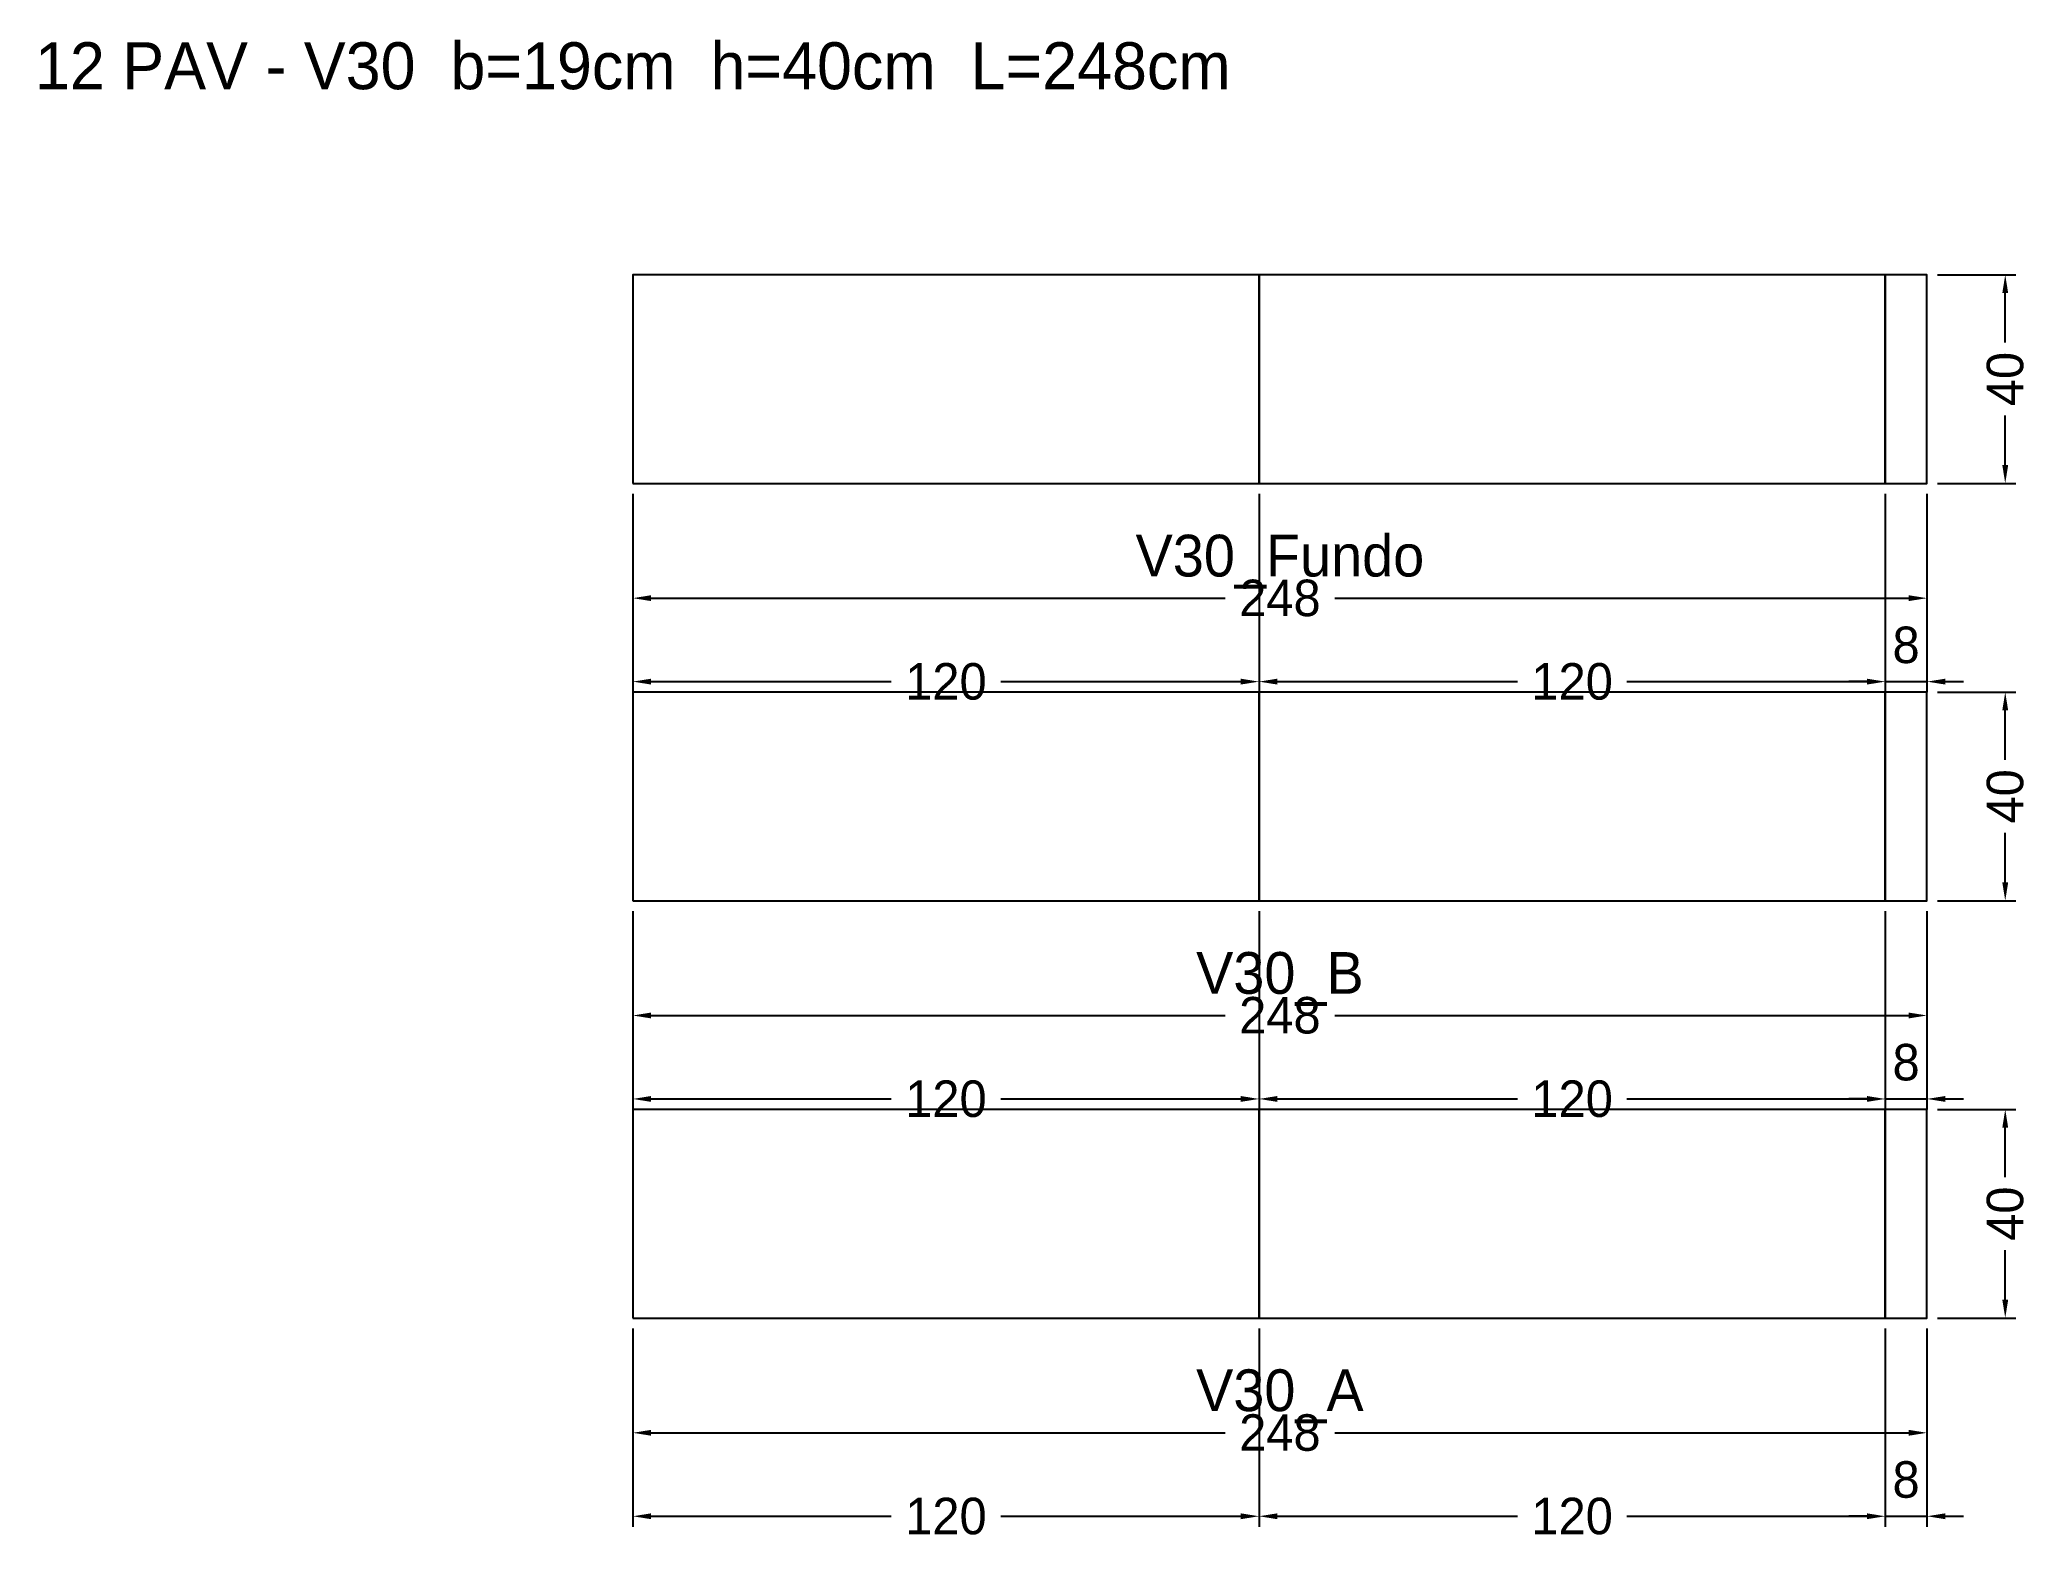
# Model space of a CAD drawing. Header units: metres. Extents: x -114 to 268, y -43 to 245.
import ezdxf

# ---------------------------------------------------------------- set-up
doc = ezdxf.new("R2010")
doc.units = ezdxf.units.M
for name, color, linetype in [('COTA', 3, 'Continuous'), ('NOMENCLATURA', 2, 'Continuous'), ('Paineis', 7, 'Continuous'), ('Texto Secao', 2, 'Continuous')]:
    doc.layers.add(name, color=color, linetype=linetype)
doc.dimstyles.new('COTA_VIG', dxfattribs={"dimtxt": 7, "dimasz": 3.5, "dimexe": 2, "dimexo": 2, "dimgap": 1.5, "dimtad": 1, "dimdec": 1, "dimcen": 2.5, "dimclrd": 3, "dimclre": 3, "dimclrt": 3, "dimazin": 3, "dimtfac": 1, "dimtmove": 0, "dimatfit": 3})

# ---------------------------------------------------------------- blocks, each defined once
blk = doc.blocks.new('_CLOSEDFILLED')
at = {"color": 0, "linetype": 'BYBLOCK'}
blk.add_solid([(-1, 0.16), (0, 0), (-1, -0.16)], dxfattribs=at)
blk = doc.blocks.new('*D1')
at = {"color": 3}
for p, q in [((0, -2), (0, -24)), ((248, -2), (248, -24)), ((3.5, -22), (113.5, -22)), ((134.5, -22), (244.5, -22))]:
    blk.add_line(p, q, dxfattribs=at)
at = {"layer": 'Defpoints'}
for p in [(0, 0), (248, 0), (0, -22)]:
    blk.add_point(p, dxfattribs=at)
at = {"layer": 'COTA', "color": 3, "xscale": 3.5, "yscale": 3.5, "rotation": 180}
blk.add_blockref('_CLOSEDFILLED', (0, -22), dxfattribs=at)
at = {"layer": 'COTA', "color": 3, "xscale": 3.5, "yscale": 3.5}
blk.add_blockref('_CLOSEDFILLED', (248, -22), dxfattribs=at)
at = {"layer": 'COTA', "color": 3, "insert": (124, -22), "char_height": 7, "attachment_point": 5}
blk.add_mtext('248', dxfattribs=at)
blk = doc.blocks.new('*D2')
at = {"color": 3}
for p, q in [((0, -2), (0, -40)), ((120, -2), (120, -40)), ((3.5, -38), (49.5, -38)), ((70.5, -38), (116.5, -38))]:
    blk.add_line(p, q, dxfattribs=at)
at = {"layer": 'Defpoints'}
for p in [(0, 0), (120, 0), (0, -38)]:
    blk.add_point(p, dxfattribs=at)
at = {"layer": 'COTA', "color": 3, "xscale": 3.5, "yscale": 3.5, "rotation": 180}
blk.add_blockref('_CLOSEDFILLED', (0, -38), dxfattribs=at)
at = {"layer": 'COTA', "color": 3, "xscale": 3.5, "yscale": 3.5}
blk.add_blockref('_CLOSEDFILLED', (120, -38), dxfattribs=at)
at = {"layer": 'COTA', "color": 3, "insert": (60, -38), "char_height": 7, "attachment_point": 5}
blk.add_mtext('120', dxfattribs=at)
blk = doc.blocks.new('*D3')
at = {"color": 3}
for p, q in [((120, -2), (120, -40)), ((240, -2), (240, -40)), ((123.5, -38), (169.5, -38)), ((190.5, -38), (236.5, -38))]:
    blk.add_line(p, q, dxfattribs=at)
at = {"layer": 'Defpoints'}
for p in [(120, 0), (240, 0), (120, -38)]:
    blk.add_point(p, dxfattribs=at)
at = {"layer": 'COTA', "color": 3, "xscale": 3.5, "yscale": 3.5, "rotation": 180}
blk.add_blockref('_CLOSEDFILLED', (120, -38), dxfattribs=at)
at = {"layer": 'COTA', "color": 3, "xscale": 3.5, "yscale": 3.5}
blk.add_blockref('_CLOSEDFILLED', (240, -38), dxfattribs=at)
at = {"layer": 'COTA', "color": 3, "insert": (180, -38), "char_height": 7, "attachment_point": 5}
blk.add_mtext('120', dxfattribs=at)
blk = doc.blocks.new('*D4')
at = {"color": 3}
for p, q in [((240, -2), (240, -40)), ((248, -2), (248, -40)), ((236.5, -38), (233, -38)), ((240, -38), (248, -38)), ((251.5, -38), (255, -38))]:
    blk.add_line(p, q, dxfattribs=at)
at = {"layer": 'Defpoints'}
for p in [(240, 0), (248, 0), (240, -38)]:
    blk.add_point(p, dxfattribs=at)
at = {"layer": 'COTA', "color": 3, "xscale": 3.5, "yscale": 3.5}
blk.add_blockref('_CLOSEDFILLED', (240, -38), dxfattribs=at)
at = {"layer": 'COTA', "color": 3, "xscale": 3.5, "yscale": 3.5, "rotation": 180}
blk.add_blockref('_CLOSEDFILLED', (248, -38), dxfattribs=at)
at = {"layer": 'COTA', "color": 3, "insert": (244, -31), "char_height": 7, "attachment_point": 5}
blk.add_mtext('8', dxfattribs=at)
blk = doc.blocks.new('*D5')
at = {"color": 3}
for p, q in [((250, 40), (265, 40)), ((263, 27), (263, 36.5)), ((263, 3.5), (263, 13)), ((250, 0), (265, 0))]:
    blk.add_line(p, q, dxfattribs=at)
at = {"layer": 'Defpoints'}
for p in [(248, 40), (248, 0), (263, 0)]:
    blk.add_point(p, dxfattribs=at)
at = {"layer": 'COTA', "color": 3, "xscale": 3.5, "yscale": 3.5}
for p, rotation in [((263, 40), 90), ((263, 0), 270)]:
    blk.add_blockref('_CLOSEDFILLED', p, dxfattribs=dict(at, rotation=rotation))
at = {"layer": 'COTA', "color": 3, "insert": (263, 20), "char_height": 7, "attachment_point": 5, "rotation": 90}
blk.add_mtext('40', dxfattribs=at)
blk = doc.blocks.new('*D6')
at = {"color": 3}
for p, q in [((0, 78), (0, 56)), ((248, 78), (248, 56)), ((3.5, 58), (113.5, 58)), ((134.5, 58), (244.5, 58))]:
    blk.add_line(p, q, dxfattribs=at)
at = {"layer": 'Defpoints'}
for p in [(0, 80), (248, 80), (0, 58)]:
    blk.add_point(p, dxfattribs=at)
at = {"layer": 'COTA', "color": 3, "xscale": 3.5, "yscale": 3.5, "rotation": 180}
blk.add_blockref('_CLOSEDFILLED', (0, 58), dxfattribs=at)
at = {"layer": 'COTA', "color": 3, "xscale": 3.5, "yscale": 3.5}
blk.add_blockref('_CLOSEDFILLED', (248, 58), dxfattribs=at)
at = {"layer": 'COTA', "color": 3, "insert": (124, 58), "char_height": 7, "attachment_point": 5}
blk.add_mtext('248', dxfattribs=at)
blk = doc.blocks.new('*D7')
at = {"color": 3}
for p, q in [((0, 78), (0, 40)), ((120, 78), (120, 40)), ((3.5, 42), (49.5, 42)), ((70.5, 42), (116.5, 42))]:
    blk.add_line(p, q, dxfattribs=at)
at = {"layer": 'Defpoints'}
for p in [(0, 80), (120, 80), (0, 42)]:
    blk.add_point(p, dxfattribs=at)
at = {"layer": 'COTA', "color": 3, "xscale": 3.5, "yscale": 3.5, "rotation": 180}
blk.add_blockref('_CLOSEDFILLED', (0, 42), dxfattribs=at)
at = {"layer": 'COTA', "color": 3, "xscale": 3.5, "yscale": 3.5}
blk.add_blockref('_CLOSEDFILLED', (120, 42), dxfattribs=at)
at = {"layer": 'COTA', "color": 3, "insert": (60, 42), "char_height": 7, "attachment_point": 5}
blk.add_mtext('120', dxfattribs=at)
blk = doc.blocks.new('*D8')
at = {"color": 3}
for p, q in [((120, 78), (120, 40)), ((240, 78), (240, 40)), ((123.5, 42), (169.5, 42)), ((190.5, 42), (236.5, 42))]:
    blk.add_line(p, q, dxfattribs=at)
at = {"layer": 'Defpoints'}
for p in [(120, 80), (240, 80), (120, 42)]:
    blk.add_point(p, dxfattribs=at)
at = {"layer": 'COTA', "color": 3, "xscale": 3.5, "yscale": 3.5, "rotation": 180}
blk.add_blockref('_CLOSEDFILLED', (120, 42), dxfattribs=at)
at = {"layer": 'COTA', "color": 3, "xscale": 3.5, "yscale": 3.5}
blk.add_blockref('_CLOSEDFILLED', (240, 42), dxfattribs=at)
at = {"layer": 'COTA', "color": 3, "insert": (180, 42), "char_height": 7, "attachment_point": 5}
blk.add_mtext('120', dxfattribs=at)
blk = doc.blocks.new('*D9')
at = {"color": 3}
for p, q in [((240, 78), (240, 40)), ((248, 78), (248, 40)), ((236.5, 42), (233, 42)), ((240, 42), (248, 42)), ((251.5, 42), (255, 42))]:
    blk.add_line(p, q, dxfattribs=at)
at = {"layer": 'Defpoints'}
for p in [(240, 80), (248, 80), (240, 42)]:
    blk.add_point(p, dxfattribs=at)
at = {"layer": 'COTA', "color": 3, "xscale": 3.5, "yscale": 3.5}
blk.add_blockref('_CLOSEDFILLED', (240, 42), dxfattribs=at)
at = {"layer": 'COTA', "color": 3, "xscale": 3.5, "yscale": 3.5, "rotation": 180}
blk.add_blockref('_CLOSEDFILLED', (248, 42), dxfattribs=at)
at = {"layer": 'COTA', "color": 3, "insert": (244, 49), "char_height": 7, "attachment_point": 5}
blk.add_mtext('8', dxfattribs=at)
blk = doc.blocks.new('*D10')
at = {"color": 3}
for p, q in [((250, 120), (265, 120)), ((263, 107), (263, 116.5)), ((263, 83.5), (263, 93)), ((250, 80), (265, 80))]:
    blk.add_line(p, q, dxfattribs=at)
at = {"layer": 'Defpoints'}
for p in [(248, 120), (248, 80), (263, 80)]:
    blk.add_point(p, dxfattribs=at)
at = {"layer": 'COTA', "color": 3, "xscale": 3.5, "yscale": 3.5}
for p, rotation in [((263, 120), 90), ((263, 80), 270)]:
    blk.add_blockref('_CLOSEDFILLED', p, dxfattribs=dict(at, rotation=rotation))
at = {"layer": 'COTA', "color": 3, "insert": (263, 100), "char_height": 7, "attachment_point": 5, "rotation": 90}
blk.add_mtext('40', dxfattribs=at)
blk = doc.blocks.new('*D11')
at = {"color": 3}
for p, q in [((0, 158), (0, 136)), ((248, 158), (248, 136)), ((3.5, 138), (113.5, 138)), ((134.5, 138), (244.5, 138))]:
    blk.add_line(p, q, dxfattribs=at)
at = {"layer": 'Defpoints'}
for p in [(0, 160), (248, 160), (0, 138)]:
    blk.add_point(p, dxfattribs=at)
at = {"layer": 'COTA', "color": 3, "xscale": 3.5, "yscale": 3.5, "rotation": 180}
blk.add_blockref('_CLOSEDFILLED', (0, 138), dxfattribs=at)
at = {"layer": 'COTA', "color": 3, "xscale": 3.5, "yscale": 3.5}
blk.add_blockref('_CLOSEDFILLED', (248, 138), dxfattribs=at)
at = {"layer": 'COTA', "color": 3, "insert": (124, 138), "char_height": 7, "attachment_point": 5}
blk.add_mtext('248', dxfattribs=at)
blk = doc.blocks.new('*D12')
at = {"color": 3}
for p, q in [((0, 158), (0, 120)), ((120, 158), (120, 120)), ((3.5, 122), (49.5, 122)), ((70.5, 122), (116.5, 122))]:
    blk.add_line(p, q, dxfattribs=at)
at = {"layer": 'Defpoints'}
for p in [(0, 160), (120, 160), (0, 122)]:
    blk.add_point(p, dxfattribs=at)
at = {"layer": 'COTA', "color": 3, "xscale": 3.5, "yscale": 3.5, "rotation": 180}
blk.add_blockref('_CLOSEDFILLED', (0, 122), dxfattribs=at)
at = {"layer": 'COTA', "color": 3, "xscale": 3.5, "yscale": 3.5}
blk.add_blockref('_CLOSEDFILLED', (120, 122), dxfattribs=at)
at = {"layer": 'COTA', "color": 3, "insert": (60, 122), "char_height": 7, "attachment_point": 5}
blk.add_mtext('120', dxfattribs=at)
blk = doc.blocks.new('*D13')
at = {"color": 3}
for p, q in [((120, 158), (120, 120)), ((240, 158), (240, 120)), ((123.5, 122), (169.5, 122)), ((190.5, 122), (236.5, 122))]:
    blk.add_line(p, q, dxfattribs=at)
at = {"layer": 'Defpoints'}
for p in [(120, 160), (240, 160), (120, 122)]:
    blk.add_point(p, dxfattribs=at)
at = {"layer": 'COTA', "color": 3, "xscale": 3.5, "yscale": 3.5, "rotation": 180}
blk.add_blockref('_CLOSEDFILLED', (120, 122), dxfattribs=at)
at = {"layer": 'COTA', "color": 3, "xscale": 3.5, "yscale": 3.5}
blk.add_blockref('_CLOSEDFILLED', (240, 122), dxfattribs=at)
at = {"layer": 'COTA', "color": 3, "insert": (180, 122), "char_height": 7, "attachment_point": 5}
blk.add_mtext('120', dxfattribs=at)
blk = doc.blocks.new('*D14')
at = {"color": 3}
for p, q in [((240, 158), (240, 120)), ((248, 158), (248, 120)), ((236.5, 122), (233, 122)), ((240, 122), (248, 122)), ((251.5, 122), (255, 122))]:
    blk.add_line(p, q, dxfattribs=at)
at = {"layer": 'Defpoints'}
for p in [(240, 160), (248, 160), (240, 122)]:
    blk.add_point(p, dxfattribs=at)
at = {"layer": 'COTA', "color": 3, "xscale": 3.5, "yscale": 3.5}
blk.add_blockref('_CLOSEDFILLED', (240, 122), dxfattribs=at)
at = {"layer": 'COTA', "color": 3, "xscale": 3.5, "yscale": 3.5, "rotation": 180}
blk.add_blockref('_CLOSEDFILLED', (248, 122), dxfattribs=at)
at = {"layer": 'COTA', "color": 3, "insert": (244, 129), "char_height": 7, "attachment_point": 5}
blk.add_mtext('8', dxfattribs=at)
blk = doc.blocks.new('*D15')
at = {"color": 3}
for p, q in [((250, 200), (265, 200)), ((263, 187), (263, 196.5)), ((263, 163.5), (263, 173)), ((250, 160), (265, 160))]:
    blk.add_line(p, q, dxfattribs=at)
at = {"layer": 'Defpoints'}
for p in [(248, 200), (248, 160), (263, 160)]:
    blk.add_point(p, dxfattribs=at)
at = {"layer": 'COTA', "color": 3, "xscale": 3.5, "yscale": 3.5}
for p, rotation in [((263, 200), 90), ((263, 160), 270)]:
    blk.add_blockref('_CLOSEDFILLED', p, dxfattribs=dict(at, rotation=rotation))
at = {"layer": 'COTA', "color": 3, "insert": (263, 180), "char_height": 7, "attachment_point": 5, "rotation": 90}
blk.add_mtext('40', dxfattribs=at)

msp = doc.modelspace()

# ---------------------------------------------------------------- linework, layer by layer
at = {"layer": 'Paineis'}
for points in [[(0, 160), (120, 160), (120, 200), (0, 200)], [(120, 160), (240, 160), (240, 200), (120, 200)], [(240, 160), (248, 160), (248, 200), (240, 200)], [(0, 80), (120, 80), (120, 120), (0, 120)], [(120, 80), (240, 80), (240, 120), (120, 120)], [(240, 80), (248, 80), (248, 120), (240, 120)], [(0, 0), (120, 0), (120, 40), (0, 40)], [(120, 0), (240, 0), (240, 40), (120, 40)], [(240, 0), (248, 0), (248, 40), (240, 40)]]:
    msp.add_lwpolyline(points, close=True, dxfattribs=at)

# ---------------------------------------------------------------- texts
at = {"layer": 'NOMENCLATURA', "insert": (0, 240), "char_height": 9, "width": 268, "attachment_point": 5}
msp.add_mtext('12 PAV - V30  b=19cm  h=40cm  L=248cm', dxfattribs=at)
at = {"layer": 'Texto Secao', "char_height": 8, "width": 268, "attachment_point": 5}
for s, insert in [('V30_Fundo', (124, 145)), ('V30_B', (124, 65)), ('V30_A', (124, -15))]:
    msp.add_mtext(s, dxfattribs=dict(at, insert=insert))

# ---------------------------------------------------------------- dimensions: what is measured, and where the dimension line sits
at = {"layer": 'COTA'}
for base, p1, p2, picture, middle in [((263, 160), (248, 160), (248, 200), '*D15', (263, 180)), ((263, 80), (248, 80), (248, 120), '*D10', (263, 100)), ((263, 0), (248, 0), (248, 40), '*D5', (263, 20))]:
    dim = msp.add_linear_dim(base=base, p1=p1, p2=p2, angle=90, dimstyle='COTA_VIG', dxfattribs=at)
    dim.commit()
    dim.dimension.update_dxf_attribs({"geometry": picture, "text_midpoint": middle})
for base, p1, p2, picture, middle in [((0, 138), (0, 160), (248, 160), '*D11', (124, 138)), ((0, 122), (0, 160), (120, 160), '*D12', (60, 122)), ((120, 122), (120, 160), (240, 160), '*D13', (180, 122)), ((240, 122), (240, 160), (248, 160), '*D14', (244, 129)), ((0, 58), (0, 80), (248, 80), '*D6', (124, 58)), ((0, 42), (0, 80), (120, 80), '*D7', (60, 42)), ((120, 42), (120, 80), (240, 80), '*D8', (180, 42)), ((240, 42), (240, 80), (248, 80), '*D9', (244, 49)), ((0, -22), (0, 0), (248, 0), '*D1', (124, -22)), ((0, -38), (0, 0), (120, 0), '*D2', (60, -38)), ((120, -38), (120, 0), (240, 0), '*D3', (180, -38)), ((240, -38), (240, 0), (248, 0), '*D4', (244, -31))]:
    dim = msp.add_linear_dim(base=base, p1=p1, p2=p2, dimstyle='COTA_VIG', dxfattribs=at)
    dim.commit()
    dim.dimension.update_dxf_attribs({"geometry": picture, "text_midpoint": middle})

doc.saveas('drawing.dxf')
